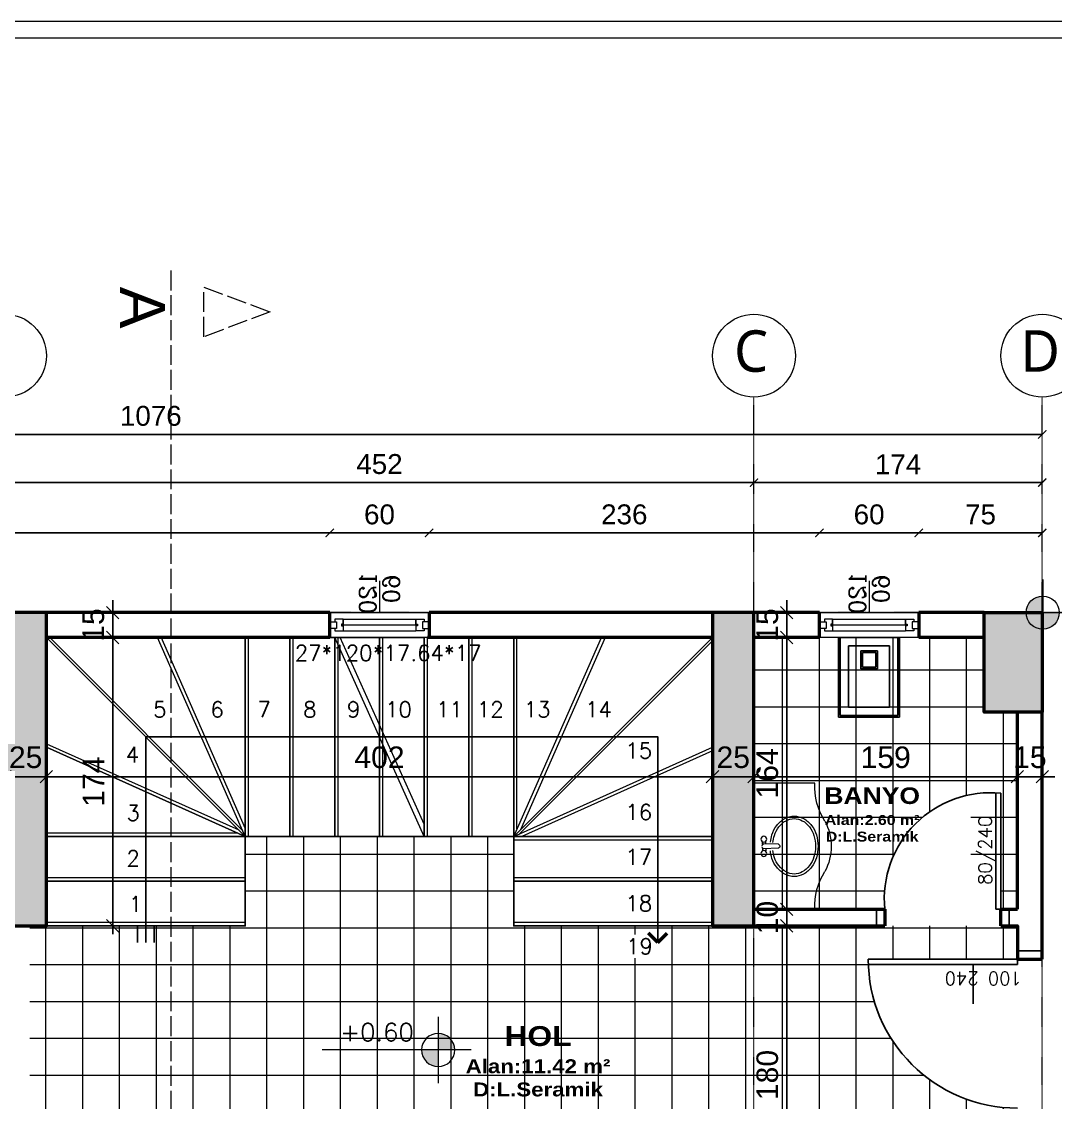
# Model space of a CAD drawing. Header units: millimetres. Extents: x 14753 to 45183, y 5640 to 19518.
# Drawn here: x 20511 to 21135, y 16905 to 17558 of the extents above; entities that cross this region are included whole.
import ezdxf

# ---------------------------------------------------------------- set-up
doc = ezdxf.new("R2010")
doc.units = ezdxf.units.MM
for name, pattern in [('ACAD_ISO02W100', [15, 12, -3]), ('DASHDOT', [25.4, 12.7, -6.35, 0, -6.35]), ('DASHDOT2', [0.5, 0.25, -0.125, 0, -0.125])]:
    doc.linetypes.add(name, pattern=pattern)
for name, color, linetype, lineweight in [('CERCEVE', 66, 'Continuous', 0), ('Duvar', 1, 'Continuous', 50), ('GORUNUS_6_TWA', 69, 'Continuous', 9), ('k aks', 44, 'DASHDOT', 18), ('k dis olcu', 43, 'Continuous', 18), ('k ic olcu', 254, 'Continuous', 18), ('k kolon', 1, 'Continuous', 53), ('k kot', 31, 'Continuous', 20), ('k tarama', 252, 'Continuous', 9), ('k ıslak mekan tarama', 252, 'Continuous', 9), ('kesiklii çizgi', 244, 'ACAD_ISO02W100', 5), ('Kolon', 30, 'Continuous', 50)]:
    doc.layers.add(name, color=color, linetype=linetype, lineweight=lineweight)
for name, color, linetype in [('kapı', 11, 'Continuous'), ('merdivenn', 20, 'Continuous'), ('pencere', 2, 'Continuous'), ('Standart', 7, 'Continuous'), ('tefriş', 140, 'Continuous'), ('YAzı', 7, 'Continuous')]:
    doc.layers.add(name, color=color, linetype=linetype)
doc.styles.add('MtXpl_Segoe_UI', font='segoeui.ttf')
doc.styles.add('OLCU', font='romans.shx')
doc.styles.get("Standard").update_dxf_attribs({"font": 'arial.ttf'})
doc.styles.add('TCOMPLEX', font='complex.shx')
doc.styles.add('Vaziyet Yazı', font='bgothm.ttf', dxfattribs={"height": 25})
doc.dimstyles.new('icolcu', dxfattribs={"dimtxt": 13, "dimasz": 7.5, "dimexe": 5, "dimexo": 5, "dimgap": 5, "dimtad": 1, "dimdec": 0, "dimtxsty": 'Standard', "dimblk": 'OBLIQUE', "dimcen": 2.5, "dimdle": 5, "dimclrd": 256, "dimclre": 256, "dimclrt": 256, "dimadec": 4, "dimazin": 0, "dimtfac": 1, "dimtdec": 0, "dimtix": 1, "dimtmove": 2, "dimatfit": 3, "dimldrblk": 'OBLIQUE', "dimfxl": 1, "dimarcsym": 0})
doc.dimstyles.new('icölcü', dxfattribs={"dimtxt": 12, "dimasz": 5, "dimexe": 1.25, "dimexo": 0.625, "dimgap": 5, "dimtad": 1, "dimdec": 0, "dimtxsty": 'Standard', "dimblk": 'ARCHTICK', "dimcen": -10, "dimse1": 1, "dimse2": 1, "dimadec": 0, "dimazin": 0, "dimtfac": 1, "dimtdec": 0, "dimtix": 1, "dimtmove": 0, "dimatfit": 3, "dimldrblk": 'ARCHTICK', "dimfxl": 1, "dimarcsym": 0})
pattern_1 = [(0, (-362343.95, -4535202.537), (0, 22.225), []), (90, (-362343.95, -4535202.537), (-22.225, 1e-15), [])]

# ---------------------------------------------------------------- blocks, each defined once
blk = doc.blocks.new('KASA-2')
for p, q in [((-0.5, -0.5), (-0.5, 0.5)), ((-0.5, 0.5), (0.5, 0.5)), ((0.5, 0.5), (0.5, -0.5)), ((0.5, -0.5), (-0.5, -0.5))]:
    blk.add_line(p, q)
blk = doc.blocks.new('80 lık kapı 2')
at = {"layer": 'kapı'}
for p, q in [((4385.24, 2276.43), (4393.19, 2276.43)), ((4390.24, 2276.43), (4393.19, 2276.43)), ((4390.24, 2276.43), (4390.24, 2206.43)), ((4393.19, 2276.43), (4393.19, 2206.48))]:
    blk.add_line(p, q, dxfattribs=at)
blk.add_arc((4396.56, 2270.11), 64, 264.33547, 5.66453, dxfattribs=at)
at = {"layer": 'kapı', "xscale": 5, "yscale": 10, "zscale": 5, "rotation": 180}
for p in [(4387.74, 2281.43), (4462.74, 2281.43)]:
    blk.add_blockref('KASA-2', p, dxfattribs=at)
at = {"layer": 'kapı', "style": 'OLCU'}
blk.add_text('80/240', height=8, rotation=270, dxfattribs=at).set_placement((4395.74, 2261.77))
blk = doc.blocks.new('60-120')
at = {"layer": 'GORUNUS_6_TWA', "color": 2, "linetype": 'Continuous', "ltscale": 0.02}
for p, q in [((374289.58, 4546016.34), (374289.58, 4545997.16)), ((374266.58, 4545989.66), (374312.58, 4545989.66)), ((374311.58, 4545993.16), (374267.58, 4545993.16)), ((374311.58, 4545986.16), (374267.58, 4545986.16))]:
    blk.add_line(p, q, dxfattribs=at)
blk.add_lwpolyline([(374319.58, 4545997.16), (374259.58, 4545997.16), (374259.58, 4545982.16), (374319.58, 4545982.16)], close=True, dxfattribs=at)
for points in [[(374259.58, 4545991.66), (374263.58, 4545991.66), (374263.58, 4545987.66), (374259.58, 4545987.66), (374259.58, 4545991.66)], [(374267.58, 4545993.16), (374262.58, 4545993.16), (374262.58, 4545991.66)], [(374267.58, 4545990.16), (374267.58, 4545993.16), (374267.58, 4545993.16), (374267.58, 4545990.16), (374266.58, 4545990.16), (374266.58, 4545989.16), (374267.58, 4545989.16), (374267.58, 4545986.16)], [(374311.58, 4545993.16), (374316.58, 4545993.16), (374316.58, 4545991.66)], [(374311.58, 4545990.16), (374311.58, 4545993.16), (374311.58, 4545993.16), (374311.58, 4545990.16), (374312.58, 4545990.16), (374312.58, 4545989.16), (374311.58, 4545989.16), (374311.58, 4545986.16)], [(374319.58, 4545991.66), (374315.58, 4545991.66), (374315.58, 4545987.66), (374319.58, 4545987.66), (374319.58, 4545991.66)], [(374262.58, 4545987.66), (374262.58, 4545986.16), (374267.58, 4545986.16), (374267.58, 4545986.16)], [(374316.58, 4545987.66), (374316.58, 4545986.16), (374311.58, 4545986.16), (374311.58, 4545986.16)]]:
    blk.add_lwpolyline(points, dxfattribs=at)
at = {"layer": 'GORUNUS_6_TWA', "color": 2, "linetype": 'Continuous', "ltscale": 0.02, "style": 'TCOMPLEX'}
for s, p in [('60', (374277.47, 4546019.94)), ('120', (374291.65, 4546022.08))]:
    blk.add_text(s, height=10, rotation=270, dxfattribs=at).set_placement(p)
blk = doc.blocks.new('lavabo 1')
at = {"layer": 'tefriş', "lineweight": 15}
for p, q in [((3885.96, 1990.85), (3885.96, 1993.43)), ((3885.96, 1956.65), (3885.96, 1990.85)), ((3961.96, 1993.43), (3961.96, 1990.85)), ((3961.96, 1990.85), (3961.96, 1956.65)), ((3922.74, 1971.47), (3922.43, 1962.44)), ((3925.18, 1971.47), (3925.49, 1962.44)), ((3922.28, 1963.77), (3921.22, 1963.77)), ((3925.64, 1963.77), (3926.7, 1963.77)), ((3961.96, 1956.65), (3885.96, 1956.65)), ((3922.51, 1961.89), (3921.37, 1961.89)), ((3925.41, 1961.89), (3926.55, 1961.89))]:
    blk.add_line(p, q, dxfattribs=at)
for centre in [(3919.62, 1962.62), (3928.29, 1962.62)]:
    blk.add_circle(centre, 1.75, dxfattribs=at)
for centre, radius, start, end in [((3924.06, 1970.57), 32.7, 90.17522, 117.89727), ((3923.86, 1970.57), 32.7, 62.10273, 89.82478), ((3888.12, 2031.38), 38.01, 266.74624, 302.89355), ((3959.8, 2031.38), 38.01, 237.10645, 273.25376), ((3920.56, 1979.18), 15.29, 126.8699, 151.0888), ((3920.56, 1979.18), 13.77, 126.8699, 151.0888), ((3922.62, 1976.44), 18.72, 107.25794, 126.8699), ((3922.62, 1976.44), 17.2, 107.25794, 126.8699), ((3923.96, 1972.12), 23.24, 90, 107.25794), ((3923.96, 1972.12), 21.72, 90, 107.25794), ((3923.96, 1972.12), 23.24, 72.74206, 90), ((3923.96, 1972.12), 21.72, 72.74206, 90), ((3925.3, 1976.44), 17.2, 53.1301, 72.74206), ((3925.3, 1976.44), 18.72, 53.1301, 72.74206), ((3927.36, 1979.18), 13.77, 28.9112, 53.1301), ((3927.36, 1979.18), 15.29, 28.9112, 53.1301), ((3917.41, 1980.92), 11.69, 151.0888, 180), ((3917.41, 1980.92), 10.17, 151.0888, 180), ((3930.51, 1980.92), 10.17, 0, 28.9112), ((3930.51, 1980.92), 11.69, 0, 28.9112), ((3917.41, 1980.92), 11.69, 180, 208.9112), ((3917.41, 1980.92), 10.17, 180, 208.9112), ((3920.56, 1982.66), 13.77, 208.9112, 233.1301), ((3927.36, 1982.66), 13.77, 306.8699, 331.0888), ((3930.51, 1980.92), 10.17, 331.0888, 0), ((3930.51, 1980.92), 11.69, 331.0888, 0), ((3920.56, 1982.66), 15.29, 208.9112, 232.99615), ((3921.9, 1983.26), 16.6, 230.56402, 251.45021), ((3921.9, 1983.26), 15.08, 230.44116, 251.38777), ((3923.87, 1971.01), 1.22, 87.57558, 157.76927), ((3924.05, 1971.01), 1.22, 22.23073, 92.42442), ((3925.3, 1985.4), 17.2, 287.25794, 306.8699), ((3925.3, 1985.4), 18.72, 287.25794, 306.8699), ((3927.36, 1982.66), 15.29, 306.8699, 331.0888), ((3923.53, 1989.72), 23.24, 252.69809, 264.53853), ((3923.53, 1989.72), 21.72, 252.74206, 264.53853), ((3923.96, 1989.72), 21.72, 276.14442, 287.25794), ((3923.96, 1989.72), 23.24, 276.14442, 287.25794), ((3923.56, 1962.9), 1.22, 202.23073, 272.42442), ((3924.35, 1962.9), 1.22, 267.57558, 337.76927)]:
    blk.add_arc(centre, radius, start, end, dxfattribs=at)
blk = doc.blocks.new('klozet gömme')
at = {"layer": 'tefriş'}
for p, q in [((19944.26, 5886.89), (19992.26, 5886.89)), ((19992.26, 5886.89), (19944.26, 5886.89)), ((19944.26, 5886.89), (19944.26, 5850.13)), ((19944.26, 5885.89), (19991.26, 5885.89)), ((19991.26, 5885.89), (19991.26, 5851.13)), ((19992.26, 5886.89), (19992.26, 5850.13)), ((19992.26, 5850.13), (19992.26, 5886.89)), ((19949.26, 5856.13), (19949.26, 5880.89)), ((19949.26, 5880.89), (19986.26, 5880.89)), ((19986.26, 5880.89), (19986.26, 5856.13)), ((19963.26, 5873.51), (19952.26, 5873.51)), ((19952.26, 5873.51), (19952.26, 5863.51)), ((19962.26, 5872.51), (19953.26, 5872.51)), ((19953.26, 5872.51), (19953.26, 5864.51)), ((19962.26, 5864.51), (19962.26, 5872.51)), ((19963.26, 5863.51), (19963.26, 5873.51)), ((19952.26, 5863.51), (19963.26, 5863.51)), ((19953.26, 5864.51), (19962.26, 5864.51)), ((19986.26, 5856.13), (19949.26, 5856.13)), ((19991.26, 5851.13), (19944.26, 5851.13)), ((19992.26, 5850.13), (19944.26, 5850.13)), ((19944.26, 5850.13), (19992.26, 5850.13))]:
    blk.add_line(p, q, dxfattribs=at)
blk = doc.blocks.new('KESİT')
at = {"layer": 'kesiklii çizgi', "color": 3}
for p, q in [((381060, 4552610), (381060, 4551290)), ((381040, 4552600), (381000, 4552585)), ((381000, 4552585), (381040, 4552570))]:
    blk.add_line(p, q, dxfattribs=at)
blk.add_lwpolyline([(381040, 4552570), (381040, 4552600)], dxfattribs=at)
blk.add_text('A', height=27, rotation=90, dxfattribs=at).set_placement((381090.5, 4552575))
blk = doc.blocks.new('_ArchTick')
at = {"color": 0, "linetype": 'ByBlock', "const_width": 0.15}
blk.add_lwpolyline([(-0.5, -0.5), (0.5, 0.5)], dxfattribs=at)
blk = doc.blocks.new('*D72')
at = {"layer": 'Defpoints', "color": 0, "transparency": 16777216}
for p in [(20051.39, 17308.54), (20051.39, 17308.54), (21127.39, 17308.54)]:
    blk.add_point(p, dxfattribs=at)
at = {"layer": 'k dis olcu', "color": 0, "lineweight": -2, "transparency": 16777216}
blk.add_line((21127.39, 17308.54), (20051.39, 17308.54), dxfattribs=at)
at = {"layer": 'k dis olcu', "color": 0, "lineweight": -2, "transparency": 16777216, "xscale": 5, "yscale": 5, "zscale": 5, "rotation": 180}
blk.add_blockref('_ArchTick', (20051.39, 17308.54), dxfattribs=at)
at = {"layer": 'k dis olcu', "color": 0, "lineweight": -2, "transparency": 16777216, "xscale": 5, "yscale": 5, "zscale": 5}
blk.add_blockref('_ArchTick', (21127.39, 17308.54), dxfattribs=at)
at = {"layer": 'k dis olcu', "color": 0, "transparency": 16777216, "insert": (20589.39, 17319.67), "char_height": 12, "attachment_point": 5}
blk.add_mtext('1076', dxfattribs=at)
blk = doc.blocks.new('*D73')
at = {"layer": 'Defpoints', "color": 0, "transparency": 16777216}
for p in [(20953.39, 17279.46), (20953.39, 17279.46), (21127.39, 17279.46)]:
    blk.add_point(p, dxfattribs=at)
at = {"layer": 'k dis olcu', "color": 0, "lineweight": -2, "transparency": 16777216}
blk.add_line((21127.39, 17279.46), (20953.39, 17279.46), dxfattribs=at)
at = {"layer": 'k dis olcu', "color": 0, "lineweight": -2, "transparency": 16777216, "xscale": 5, "yscale": 5, "zscale": 5, "rotation": 180}
blk.add_blockref('_ArchTick', (20953.39, 17279.46), dxfattribs=at)
at = {"layer": 'k dis olcu', "color": 0, "lineweight": -2, "transparency": 16777216, "xscale": 5, "yscale": 5, "zscale": 5}
blk.add_blockref('_ArchTick', (21127.39, 17279.46), dxfattribs=at)
at = {"layer": 'k dis olcu', "color": 0, "transparency": 16777216, "insert": (21040.39, 17290.48), "char_height": 12, "attachment_point": 5}
blk.add_mtext('174', dxfattribs=at)
blk = doc.blocks.new('*D74')
at = {"layer": 'Defpoints', "color": 0, "transparency": 16777216}
for p in [(20501.39, 17279.46), (20501.39, 17279.46), (20953.39, 17279.46)]:
    blk.add_point(p, dxfattribs=at)
at = {"layer": 'k dis olcu', "color": 0, "lineweight": -2, "transparency": 16777216}
blk.add_line((20953.39, 17279.46), (20501.39, 17279.46), dxfattribs=at)
at = {"layer": 'k dis olcu', "color": 0, "lineweight": -2, "transparency": 16777216, "xscale": 5, "yscale": 5, "zscale": 5, "rotation": 180}
blk.add_blockref('_ArchTick', (20501.39, 17279.46), dxfattribs=at)
at = {"layer": 'k dis olcu', "color": 0, "lineweight": -2, "transparency": 16777216, "xscale": 5, "yscale": 5, "zscale": 5}
blk.add_blockref('_ArchTick', (20953.39, 17279.46), dxfattribs=at)
at = {"layer": 'k dis olcu', "color": 0, "transparency": 16777216, "insert": (20727.39, 17290.59), "char_height": 12, "attachment_point": 5}
blk.add_mtext('452', dxfattribs=at)
blk = doc.blocks.new('*D76')
at = {"layer": 'Defpoints', "color": 0, "transparency": 16777216}
for p in [(21052.89, 17249.09), (21052.89, 17201.01), (21127.39, 17201.01)]:
    blk.add_point(p, dxfattribs=at)
at = {"layer": 'k dis olcu', "color": 0, "lineweight": -2, "transparency": 16777216}
blk.add_line((21127.39, 17249.09), (21052.89, 17249.09), dxfattribs=at)
at = {"layer": 'k dis olcu', "color": 0, "lineweight": -2, "transparency": 16777216, "xscale": 5, "yscale": 5, "zscale": 5, "rotation": 180}
blk.add_blockref('_ArchTick', (21052.89, 17249.09), dxfattribs=at)
at = {"layer": 'k dis olcu', "color": 0, "lineweight": -2, "transparency": 16777216, "xscale": 5, "yscale": 5, "zscale": 5}
blk.add_blockref('_ArchTick', (21127.39, 17249.09), dxfattribs=at)
at = {"layer": 'k dis olcu', "color": 0, "transparency": 16777216, "insert": (21090.14, 17260.19), "char_height": 12, "attachment_point": 5}
blk.add_mtext('75', dxfattribs=at)
blk = doc.blocks.new('*D202')
at = {"layer": 'Defpoints', "color": 0, "transparency": 16777216}
for p in [(20992.89, 17249.09), (20992.89, 17201.01), (21052.89, 17201.01)]:
    blk.add_point(p, dxfattribs=at)
at = {"layer": 'k dis olcu', "color": 0, "lineweight": -2, "transparency": 16777216}
blk.add_line((21052.89, 17249.09), (20992.89, 17249.09), dxfattribs=at)
at = {"layer": 'k dis olcu', "color": 0, "lineweight": -2, "transparency": 16777216, "xscale": 5, "yscale": 5, "zscale": 5, "rotation": 180}
blk.add_blockref('_ArchTick', (20992.89, 17249.09), dxfattribs=at)
at = {"layer": 'k dis olcu', "color": 0, "lineweight": -2, "transparency": 16777216, "xscale": 5, "yscale": 5, "zscale": 5}
blk.add_blockref('_ArchTick', (21052.89, 17249.09), dxfattribs=at)
at = {"layer": 'k dis olcu', "color": 0, "transparency": 16777216, "insert": (21022.89, 17260.21), "char_height": 12, "attachment_point": 5}
blk.add_mtext('60', dxfattribs=at)
blk = doc.blocks.new('*D203')
at = {"layer": 'Defpoints', "color": 0, "transparency": 16777216}
for p in [(20757.39, 17249.09), (20757.39, 17201.01), (20992.89, 17201.01)]:
    blk.add_point(p, dxfattribs=at)
at = {"layer": 'k dis olcu', "color": 0, "lineweight": -2, "transparency": 16777216}
blk.add_line((20992.89, 17249.09), (20757.39, 17249.09), dxfattribs=at)
at = {"layer": 'k dis olcu', "color": 0, "lineweight": -2, "transparency": 16777216, "xscale": 5, "yscale": 5, "zscale": 5, "rotation": 180}
blk.add_blockref('_ArchTick', (20757.39, 17249.09), dxfattribs=at)
at = {"layer": 'k dis olcu', "color": 0, "lineweight": -2, "transparency": 16777216, "xscale": 5, "yscale": 5, "zscale": 5}
blk.add_blockref('_ArchTick', (20992.89, 17249.09), dxfattribs=at)
at = {"layer": 'k dis olcu', "color": 0, "transparency": 16777216, "insert": (20875.14, 17260.22), "char_height": 12, "attachment_point": 5}
blk.add_mtext('236', dxfattribs=at)
blk = doc.blocks.new('*D204')
at = {"layer": 'Defpoints', "color": 0, "transparency": 16777216}
for p in [(20697.39, 17249.09), (20697.39, 17201.01), (20757.39, 17201.01)]:
    blk.add_point(p, dxfattribs=at)
at = {"layer": 'k dis olcu', "color": 0, "lineweight": -2, "transparency": 16777216}
blk.add_line((20757.39, 17249.09), (20697.39, 17249.09), dxfattribs=at)
at = {"layer": 'k dis olcu', "color": 0, "lineweight": -2, "transparency": 16777216, "xscale": 5, "yscale": 5, "zscale": 5, "rotation": 180}
blk.add_blockref('_ArchTick', (20697.39, 17249.09), dxfattribs=at)
at = {"layer": 'k dis olcu', "color": 0, "lineweight": -2, "transparency": 16777216, "xscale": 5, "yscale": 5, "zscale": 5}
blk.add_blockref('_ArchTick', (20757.39, 17249.09), dxfattribs=at)
at = {"layer": 'k dis olcu', "color": 0, "transparency": 16777216, "insert": (20727.39, 17260.21), "char_height": 12, "attachment_point": 5}
blk.add_mtext('60', dxfattribs=at)
blk = doc.blocks.new('*D205')
at = {"layer": 'Defpoints', "color": 0, "transparency": 16777216}
for p in [(20051.39, 17249.09), (20051.39, 17201.01), (20697.39, 17201.01)]:
    blk.add_point(p, dxfattribs=at)
at = {"layer": 'k dis olcu', "color": 0, "lineweight": -2, "transparency": 16777216}
blk.add_line((20697.39, 17249.09), (20051.39, 17249.09), dxfattribs=at)
at = {"layer": 'k dis olcu', "color": 0, "lineweight": -2, "transparency": 16777216, "xscale": 5, "yscale": 5, "zscale": 5, "rotation": 180}
blk.add_blockref('_ArchTick', (20051.39, 17249.09), dxfattribs=at)
at = {"layer": 'k dis olcu', "color": 0, "lineweight": -2, "transparency": 16777216, "xscale": 5, "yscale": 5, "zscale": 5}
blk.add_blockref('_ArchTick', (20697.39, 17249.09), dxfattribs=at)
at = {"layer": 'k dis olcu', "color": 0, "transparency": 16777216, "insert": (20374.39, 17260.21), "char_height": 12, "attachment_point": 5}
blk.add_mtext('646', dxfattribs=at)
blk = doc.blocks.new('*D206')
at = {"layer": 'Defpoints', "color": 0, "transparency": 16777216}
for p in [(21127.39, 17201.01), (21127.39, 16997.01), (21197.39, 16997.01)]:
    blk.add_point(p, dxfattribs=at)
at = {"layer": 'k dis olcu', "color": 0, "lineweight": -2, "transparency": 16777216}
blk.add_line((21197.39, 17201.01), (21197.39, 16997.01), dxfattribs=at)
at = {"layer": 'k dis olcu', "color": 0, "lineweight": -2, "transparency": 16777216, "xscale": 5, "yscale": 5, "zscale": 5}
for p, rotation in [((21197.39, 17201.01), 90), ((21197.39, 16997.01), 270)]:
    blk.add_blockref('_ArchTick', p, dxfattribs=dict(at, rotation=rotation))
at = {"layer": 'k dis olcu', "color": 0, "transparency": 16777216, "insert": (21186.26, 17099.01), "char_height": 12, "attachment_point": 5, "rotation": 90}
blk.add_mtext('204', dxfattribs=at)
blk = doc.blocks.new('*D207')
at = {"layer": 'Defpoints', "color": 0, "transparency": 16777216}
for p in [(21127.39, 16997.01), (21127.39, 16847.01), (21197.39, 16847.01)]:
    blk.add_point(p, dxfattribs=at)
at = {"layer": 'k dis olcu', "color": 0, "lineweight": -2, "transparency": 16777216}
blk.add_line((21197.39, 16997.01), (21197.39, 16847.01), dxfattribs=at)
at = {"layer": 'k dis olcu', "color": 0, "lineweight": -2, "transparency": 16777216, "xscale": 5, "yscale": 5, "zscale": 5}
for p, rotation in [((21197.39, 16997.01), 90), ((21197.39, 16847.01), 270)]:
    blk.add_blockref('_ArchTick', p, dxfattribs=dict(at, rotation=rotation))
at = {"layer": 'k dis olcu', "color": 0, "transparency": 16777216, "insert": (21186.26, 16922.01), "char_height": 12, "attachment_point": 5, "rotation": 90}
blk.add_mtext('150', dxfattribs=at)
blk = doc.blocks.new('_Oblique')
at = {"color": 0, "linetype": 'ByBlock', "lineweight": -2}
blk.add_line((-0.5, -0.5), (0.5, 0.5), dxfattribs=at)
blk = doc.blocks.new('*D125')
at = {"layer": 'Defpoints', "color": 0, "transparency": 16777216}
for p in [(21112.39, 17110.05), (21127.39, 17110.05), (21112.39, 17102.01)]:
    blk.add_point(p, dxfattribs=at)
at = {"layer": 'k ic olcu', "lineweight": -2, "transparency": 16777216}
for p, q in [((21112.39, 17105.05), (21112.39, 17097.01)), ((21127.39, 17105.05), (21127.39, 17097.01)), ((21112.39, 17102.01), (21104.89, 17102.01)), ((21127.39, 17102.01), (21112.39, 17102.01)), ((21127.39, 17102.01), (21134.89, 17102.01))]:
    blk.add_line(p, q, dxfattribs=at)
at = {"layer": 'k ic olcu', "lineweight": -2, "transparency": 16777216, "xscale": 7.5, "yscale": 7.5, "zscale": 7.5}
blk.add_blockref('_Oblique', (21112.39, 17102.01), dxfattribs=at)
at = {"layer": 'k ic olcu', "lineweight": -2, "transparency": 16777216, "xscale": 7.5, "yscale": 7.5, "zscale": 7.5, "rotation": 180}
blk.add_blockref('_Oblique', (21127.39, 17102.01), dxfattribs=at)
at = {"layer": 'k ic olcu', "transparency": 16777216, "insert": (21119.89, 17113.65), "char_height": 13, "attachment_point": 5}
blk.add_mtext('15', dxfattribs=at)
blk = doc.blocks.new('*D263')
at = {"layer": 'Defpoints', "color": 0, "transparency": 16777216}
for p in [(21112.39, 17110.05), (20953.39, 17102.01), (20953.39, 17102.01)]:
    blk.add_point(p, dxfattribs=at)
at = {"layer": 'k ic olcu', "lineweight": -2, "transparency": 16777216}
for p, q in [((21112.39, 17105.05), (21112.39, 17097.01)), ((21117.39, 17102.01), (20948.39, 17102.01))]:
    blk.add_line(p, q, dxfattribs=at)
at = {"layer": 'k ic olcu', "lineweight": -2, "transparency": 16777216, "xscale": 7.5, "yscale": 7.5, "zscale": 7.5, "rotation": 180}
blk.add_blockref('_Oblique', (20953.39, 17102.01), dxfattribs=at)
at = {"layer": 'k ic olcu', "lineweight": -2, "transparency": 16777216, "xscale": 7.5, "yscale": 7.5, "zscale": 7.5}
blk.add_blockref('_Oblique', (21112.39, 17102.01), dxfattribs=at)
at = {"layer": 'k ic olcu', "transparency": 16777216, "insert": (21032.89, 17113.65), "char_height": 13, "attachment_point": 5}
blk.add_mtext('159', dxfattribs=at)
blk = doc.blocks.new('*D126')
at = {"layer": 'Defpoints', "color": 0, "transparency": 16777216}
for p in [(20928.39, 17102.01), (20928.39, 17102.01), (20953.39, 17102.01)]:
    blk.add_point(p, dxfattribs=at)
at = {"layer": 'k ic olcu', "lineweight": -2, "transparency": 16777216}
for p, q in [((20928.39, 17102.01), (20920.89, 17102.01)), ((20953.39, 17102.01), (20928.39, 17102.01)), ((20953.39, 17102.01), (20960.89, 17102.01))]:
    blk.add_line(p, q, dxfattribs=at)
at = {"layer": 'k ic olcu', "lineweight": -2, "transparency": 16777216, "xscale": 7.5, "yscale": 7.5, "zscale": 7.5}
blk.add_blockref('_Oblique', (20928.39, 17102.01), dxfattribs=at)
at = {"layer": 'k ic olcu', "lineweight": -2, "transparency": 16777216, "xscale": 7.5, "yscale": 7.5, "zscale": 7.5, "rotation": 180}
blk.add_blockref('_Oblique', (20953.39, 17102.01), dxfattribs=at)
at = {"layer": 'k ic olcu', "transparency": 16777216, "insert": (20940.89, 17113.65), "char_height": 13, "attachment_point": 5}
blk.add_mtext('25', dxfattribs=at)
blk = doc.blocks.new('*D127')
at = {"layer": 'Defpoints', "color": 0, "transparency": 16777216}
for p in [(20526.39, 17102.01), (20526.39, 17102.01), (20928.39, 17102.01)]:
    blk.add_point(p, dxfattribs=at)
at = {"layer": 'k ic olcu', "lineweight": -2, "transparency": 16777216}
blk.add_line((20933.39, 17102.01), (20521.39, 17102.01), dxfattribs=at)
at = {"layer": 'k ic olcu', "lineweight": -2, "transparency": 16777216, "xscale": 7.5, "yscale": 7.5, "zscale": 7.5, "rotation": 180}
blk.add_blockref('_Oblique', (20526.39, 17102.01), dxfattribs=at)
at = {"layer": 'k ic olcu', "lineweight": -2, "transparency": 16777216, "xscale": 7.5, "yscale": 7.5, "zscale": 7.5}
blk.add_blockref('_Oblique', (20928.39, 17102.01), dxfattribs=at)
at = {"layer": 'k ic olcu', "transparency": 16777216, "insert": (20727.39, 17113.65), "char_height": 13, "attachment_point": 5}
blk.add_mtext('402', dxfattribs=at)
blk = doc.blocks.new('*D128')
at = {"layer": 'Defpoints', "color": 0, "transparency": 16777216}
for p in [(20501.39, 17102.01), (20501.39, 17102.01), (20526.39, 17102.01)]:
    blk.add_point(p, dxfattribs=at)
at = {"layer": 'k ic olcu', "lineweight": -2, "transparency": 16777216}
for p, q in [((20501.39, 17102.01), (20493.89, 17102.01)), ((20526.39, 17102.01), (20501.39, 17102.01)), ((20526.39, 17102.01), (20533.89, 17102.01))]:
    blk.add_line(p, q, dxfattribs=at)
at = {"layer": 'k ic olcu', "lineweight": -2, "transparency": 16777216, "xscale": 7.5, "yscale": 7.5, "zscale": 7.5}
blk.add_blockref('_Oblique', (20501.39, 17102.01), dxfattribs=at)
at = {"layer": 'k ic olcu', "lineweight": -2, "transparency": 16777216, "xscale": 7.5, "yscale": 7.5, "zscale": 7.5, "rotation": 180}
blk.add_blockref('_Oblique', (20526.39, 17102.01), dxfattribs=at)
at = {"layer": 'k ic olcu', "transparency": 16777216, "insert": (20513.89, 17113.65), "char_height": 13, "attachment_point": 5}
blk.add_mtext('25', dxfattribs=at)
blk = doc.blocks.new('*D266')
at = {"layer": 'Defpoints', "color": 0, "transparency": 16777216}
for p in [(20973.14, 17201.01), (20973.14, 17186.01), (20973.14, 17186.01)]:
    blk.add_point(p, dxfattribs=at)
at = {"layer": 'k ic olcu', "lineweight": -2, "transparency": 16777216}
for p, q in [((20973.14, 17201.01), (20973.14, 17208.51)), ((20968.14, 17201.01), (20968.14, 17201.01)), ((20973.14, 17201.01), (20973.14, 17186.01)), ((20968.14, 17186.01), (20968.14, 17186.01)), ((20973.14, 17186.01), (20973.14, 17178.51))]:
    blk.add_line(p, q, dxfattribs=at)
at = {"layer": 'k ic olcu', "lineweight": -2, "transparency": 16777216, "xscale": 7.5, "yscale": 7.5, "zscale": 7.5}
for p, rotation in [((20973.14, 17201.01), 270), ((20973.14, 17186.01), 90)]:
    blk.add_blockref('_Oblique', p, dxfattribs=dict(at, rotation=rotation))
at = {"layer": 'k ic olcu', "transparency": 16777216, "insert": (20961.5, 17193.51), "char_height": 13, "attachment_point": 5, "rotation": 90}
blk.add_mtext('15', dxfattribs=at)
blk = doc.blocks.new('*D267')
at = {"layer": 'Defpoints', "color": 0, "transparency": 16777216}
for p in [(20973.14, 17186.01), (20973.14, 17022.01), (20973.14, 17022.01)]:
    blk.add_point(p, dxfattribs=at)
at = {"layer": 'k ic olcu', "lineweight": -2, "transparency": 16777216}
for p, q in [((20973.14, 17191.01), (20973.14, 17017.01)), ((20968.14, 17186.01), (20968.14, 17186.01)), ((20978.14, 17022.01), (20978.14, 17022.01))]:
    blk.add_line(p, q, dxfattribs=at)
at = {"layer": 'k ic olcu', "lineweight": -2, "transparency": 16777216, "xscale": 7.5, "yscale": 7.5, "zscale": 7.5}
for p, rotation in [((20973.14, 17186.01), 90), ((20973.14, 17022.01), 270)]:
    blk.add_blockref('_Oblique', p, dxfattribs=dict(at, rotation=rotation))
at = {"layer": 'k ic olcu', "transparency": 16777216, "insert": (20961.5, 17104.01), "char_height": 13, "attachment_point": 5, "rotation": 90}
blk.add_mtext('164', dxfattribs=at)
blk = doc.blocks.new('*D268')
at = {"layer": 'Defpoints', "color": 0, "transparency": 16777216}
for p in [(20973.14, 17022.01), (20973.14, 17012.01), (20973.14, 17012.01)]:
    blk.add_point(p, dxfattribs=at)
at = {"layer": 'k ic olcu', "lineweight": -2, "transparency": 16777216}
for p, q in [((20973.14, 17022.01), (20973.14, 17029.51)), ((20973.14, 17022.01), (20973.14, 17012.01)), ((20978.14, 17022.01), (20978.14, 17022.01)), ((20968.14, 17012.01), (20968.14, 17012.01)), ((20973.14, 17012.01), (20973.14, 17004.51))]:
    blk.add_line(p, q, dxfattribs=at)
at = {"layer": 'k ic olcu', "lineweight": -2, "transparency": 16777216, "xscale": 7.5, "yscale": 7.5, "zscale": 7.5}
for p, rotation in [((20973.14, 17022.01), 270), ((20973.14, 17012.01), 90)]:
    blk.add_blockref('_Oblique', p, dxfattribs=dict(at, rotation=rotation))
at = {"layer": 'k ic olcu', "transparency": 16777216, "insert": (20961.5, 17017.01), "char_height": 13, "attachment_point": 5, "rotation": 90}
blk.add_mtext('10', dxfattribs=at)
blk = doc.blocks.new('*D269')
at = {"layer": 'Defpoints', "color": 0, "transparency": 16777216}
for p in [(20973.14, 17012.01), (20973.14, 16832.01), (20973.14, 16832.01)]:
    blk.add_point(p, dxfattribs=at)
at = {"layer": 'k ic olcu', "lineweight": -2, "transparency": 16777216}
for p, q in [((20973.14, 17017.01), (20973.14, 16827.01)), ((20968.14, 17012.01), (20968.14, 17012.01)), ((20968.14, 16832.01), (20968.14, 16832.01))]:
    blk.add_line(p, q, dxfattribs=at)
at = {"layer": 'k ic olcu', "lineweight": -2, "transparency": 16777216, "xscale": 7.5, "yscale": 7.5, "zscale": 7.5}
for p, rotation in [((20973.14, 17012.01), 90), ((20973.14, 16832.01), 270)]:
    blk.add_blockref('_Oblique', p, dxfattribs=dict(at, rotation=rotation))
at = {"layer": 'k ic olcu', "transparency": 16777216, "insert": (20961.5, 16922.01), "char_height": 13, "attachment_point": 5, "rotation": 90}
blk.add_mtext('180', dxfattribs=at)
blk = doc.blocks.new('*D55')
at = {"layer": 'Defpoints', "color": 0, "transparency": 16777216}
for p in [(20566.39, 17201.01), (20566.39, 17186.01), (20566.39, 17186.01)]:
    blk.add_point(p, dxfattribs=at)
at = {"layer": 'k ic olcu', "lineweight": -2, "transparency": 16777216}
for p, q in [((20566.39, 17201.01), (20566.39, 17208.51)), ((20566.39, 17201.01), (20566.39, 17186.01)), ((20566.39, 17186.01), (20566.39, 17178.51))]:
    blk.add_line(p, q, dxfattribs=at)
at = {"layer": 'k ic olcu', "lineweight": -2, "transparency": 16777216, "xscale": 7.5, "yscale": 7.5, "zscale": 7.5}
for p, rotation in [((20566.39, 17201.01), 270), ((20566.39, 17186.01), 90)]:
    blk.add_blockref('_Oblique', p, dxfattribs=dict(at, rotation=rotation))
at = {"layer": 'k ic olcu', "transparency": 16777216, "insert": (20554.75, 17193.51), "char_height": 13, "attachment_point": 5, "rotation": 90}
blk.add_mtext('15', dxfattribs=at)
blk = doc.blocks.new('*D173')
at = {"layer": 'Defpoints', "color": 0, "transparency": 16777216}
for p in [(20566.39, 17186.01), (20566.39, 17012.01), (20566.39, 17012.01)]:
    blk.add_point(p, dxfattribs=at)
at = {"layer": 'k ic olcu', "lineweight": -2, "transparency": 16777216}
for p, q in [((20566.39, 17191.01), (20566.39, 17007.01)), ((20561.39, 17186.01), (20561.39, 17186.01)), ((20561.39, 17012.01), (20561.39, 17012.01))]:
    blk.add_line(p, q, dxfattribs=at)
at = {"layer": 'k ic olcu', "lineweight": -2, "transparency": 16777216, "xscale": 7.5, "yscale": 7.5, "zscale": 7.5}
for p, rotation in [((20566.39, 17186.01), 90), ((20566.39, 17012.01), 270)]:
    blk.add_blockref('_Oblique', p, dxfattribs=dict(at, rotation=rotation))
at = {"layer": 'k ic olcu', "transparency": 16777216, "insert": (20554.86, 17099.01), "char_height": 13, "attachment_point": 5, "rotation": 90}
blk.add_mtext('174', dxfattribs=at)
blk = doc.blocks.new('KT')
at = {"layer": 'k tarama'}
h = blk.add_hatch(dxfattribs=at)
h.set_pattern_fill('ANSI33', color=256, scale=1.5)
h.set_pattern_definition([(45, (-7754.55, -1210.899), (-6.73519209, 6.73519209), []), (45, (-7747.815, -1210.899), (-6.73519209, 6.73519209), [4.7625, -2.38125])])
h.paths.add_polyline_path([(381102.61, 4550660.52), (381127.61, 4550660.52), (381127.61, 4550471.52), (381102.61, 4550471.52)])
h.paths.add_polyline_path([(381529.61, 4550660.52), (381554.61, 4550660.52), (381554.61, 4550471.52), (381529.61, 4550471.52)])
h.paths.add_polyline_path([(381693.61, 4550660.52), (381728.61, 4550660.52), (381728.61, 4550600.52), (381693.61, 4550600.52)])
h.paths.add_polyline_path([(381668.61, 4550041.52), (381728.61, 4550041.52), (381728.61, 4550006.52), (381668.61, 4550006.52)])
h.paths.add_polyline_path([(381102.61, 4550066.52), (381137.61, 4550066.52), (381137.61, 4550006.52), (381102.61, 4550006.52)])
h.paths.add_polyline_path([(380652.61, 4550066.52), (380687.61, 4550066.52), (380687.61, 4550006.52), (380652.61, 4550006.52)])
at = {"layer": 'k aks', "linetype": 'DASHDOT2'}
for p, q in [((381554.61, 4549658.12), (381554.61, 4550790.52)), ((381728.61, 4549658.12), (381728.61, 4550790.52)), ((381898.61, 4550660.52), (380436.61, 4550660.52))]:
    blk.add_line(p, q, dxfattribs=at)
at = {"layer": 'k aks', "linetype": 'Continuous'}
for centre in [(381102.61, 4550815.52), (381554.61, 4550815.52), (381728.61, 4550815.52)]:
    blk.add_circle(centre, 25, dxfattribs=at)
at = {"layer": 'Kolon'}
for points in [[(381127.61, 4550660.52), (381102.61, 4550660.52), (381102.61, 4550471.52), (381127.61, 4550471.52)], [(381554.61, 4550660.52), (381529.61, 4550660.52), (381529.61, 4550471.52), (381554.61, 4550471.52)]]:
    blk.add_lwpolyline(points, close=True, dxfattribs=at)
blk.add_lwpolyline([(381728.61, 4550600.52), (381693.61, 4550600.52), (381693.61, 4550660.52), (381728.61, 4550660.52), (381728.61, 4550600.52)], dxfattribs=at)
at = {"layer": 'k aks', "style": 'MtXpl_Segoe_UI'}
for s, p in [('C', (381542.59, 4550805.86)), ('D', (381715.52, 4550805.86))]:
    blk.add_text(s, height=25, dxfattribs=at).set_placement(p)
blk = doc.blocks.new('dfssdfaswerfawef')
at = {"layer": 'k kot'}
h = blk.add_hatch(color=256, dxfattribs=at)
h.dxf.hatch_style = 1
h.paths.add_polyline_path([(9693.94, 3364.49, 0.414214), (9683.94, 3354.49), (9693.94, 3354.49)])
h.paths.add_polyline_path([(9693.94, 3354.49), (9693.94, 3344.49, 0.414214), (9703.94, 3354.49)])
for p, q in [((9693.94, 3374.49), (9693.94, 3334.49)), ((9673.94, 3354.49), (9763.94, 3354.49))]:
    blk.add_line(p, q, dxfattribs=at)
blk.add_circle((9693.94, 3354.49), 10, dxfattribs=at)

msp = doc.modelspace()

# ---------------------------------------------------------------- hatches: boundary and pattern name
at = {"layer": 'k ıslak mekan tarama'}
h = msp.add_hatch(dxfattribs=at)
h.set_pattern_fill('NET', color=256, scale=7)
h.set_pattern_definition(pattern_1)
edge = h.paths.add_edge_path()
edge.add_line((21102.39, 17022.01), (21102.39, 17092.01))
edge.add_arc((21096.07, 17028.33), 64, 444.33547, 545.66453)
edge.add_line((21032.39, 17022.01), (20953.39, 17022.01))
edge.add_line((20953.39, 17022.01), (20953.39, 17186.01))
edge.add_line((20953.39, 17186.01), (21092.89, 17186.01))
edge.add_line((21092.89, 17186.01), (21092.89, 17141.01))
edge.add_line((21092.89, 17141.01), (21112.39, 17141.01))
edge.add_line((21112.39, 17141.01), (21112.39, 17022.01))
edge.add_line((21112.39, 17022.01), (21102.39, 17022.01))
h = msp.add_hatch(dxfattribs=at)
h.set_pattern_fill('NET', color=256, scale=7)
h.set_pattern_definition(pattern_1)
h.paths.add_polyline_path([(21102.61, 17040.85), (21102.61, 17078.95), (21084.32, 17078.95), (21084.32, 17040.85)])
h.paths.add_polyline_path([(20545.55, 16800.34), (20545.55, 16762.24), (20563.84, 16762.24), (20563.84, 16800.34)], flags=17)
h.paths.add_polyline_path([(20894.79, 16992.54), (20876.54, 16992.54), (20876.54, 17006.74), (20894.79, 17006.74)], flags=16)
edge = h.paths.add_edge_path()
edge.add_arc((21112.39, 16992.01), 90, 180, 270)
edge.add_line((21112.39, 16902.01), (21112.39, 16897.01))
edge.add_line((21112.39, 16897.01), (21112.39, 16892.01))
edge.add_arc((21107.49, 16857.2), 35.15, 81.98893, 183.05404)
edge.add_line((21072.39, 16855.33), (21072.39, 16852.01))
edge.add_line((21072.39, 16852.01), (21112.39, 16852.01))
edge.add_line((21112.39, 16852.01), (21112.39, 16847.01))
edge.add_line((21112.39, 16847.01), (21112.39, 16832.01))
edge.add_line((21112.39, 16832.01), (20516.39, 16832.01))
edge.add_line((20516.39, 16832.01), (20516.39, 17012.01))
edge.add_line((20516.39, 17012.01), (20526.39, 17012.01))
edge.add_line((20526.39, 17012.01), (20646.39, 17012.01))
edge.add_line((20646.39, 17012.01), (20646.39, 17039.01))
edge.add_line((20646.39, 17039.01), (20646.39, 17066.01))
edge.add_line((20646.39, 17066.01), (20673.39, 17066.01))
edge.add_line((20673.39, 17066.01), (20700.39, 17066.01))
edge.add_line((20700.39, 17066.01), (20727.39, 17066.01))
edge.add_line((20727.39, 17066.01), (20754.39, 17066.01))
edge.add_line((20754.39, 17066.01), (20781.39, 17066.01))
edge.add_line((20781.39, 17066.01), (20808.39, 17066.01))
edge.add_line((20808.39, 17066.01), (20808.39, 17039.01))
edge.add_line((20808.39, 17039.01), (20808.39, 17012.01))
edge.add_line((20808.39, 17012.01), (20928.39, 17012.01))
edge.add_line((20928.39, 17012.01), (21112.39, 17012.01))
edge.add_line((21112.39, 17012.01), (21112.39, 16992.01))
edge.add_line((21112.39, 16992.01), (21022.39, 16992.01))
edge = h.paths.add_edge_path()
edge.add_line((20526.39, 16607.01), (20536.39, 16607.01))
edge.add_line((20536.39, 16607.01), (20536.39, 16562.01))
edge.add_line((20536.39, 16562.01), (20807.89, 16562.01))
edge.add_line((20807.89, 16562.01), (20807.89, 16555.51))
edge.add_line((20807.89, 16555.51), (20809.89, 16556.51))
edge.add_line((20809.89, 16556.51), (20812.89, 16556.51))
edge.add_line((20812.89, 16556.51), (20812.89, 16555.51))
edge.add_line((20812.89, 16555.51), (20887.89, 16555.51))
edge.add_line((20887.89, 16555.51), (20887.89, 16562.01))
edge.add_line((20887.89, 16562.01), (20982.39, 16562.01))
edge.add_line((20982.39, 16562.01), (20982.39, 16622.01))
edge.add_line((20982.39, 16622.01), (20986.67, 16622.01))
edge.add_line((20986.67, 16622.01), (20986.67, 16624.58))
edge.add_arc((20988.39, 16624.58), 1.71, 90, 180, ccw=False)
edge.add_line((20988.39, 16626.3), (21036.39, 16626.3))
edge.add_arc((21036.39, 16624.58), 1.71, 0, 90, ccw=False)
edge.add_line((21038.1, 16624.58), (21038.1, 16622.01))
edge.add_line((21038.1, 16622.01), (21042.39, 16622.01))
edge.add_line((21042.39, 16622.01), (21042.39, 16622.01))
edge.add_line((21042.39, 16622.01), (21052.39, 16622.01))
edge.add_line((21052.39, 16622.01), (21052.39, 16762.01))
edge.add_line((21052.39, 16762.01), (20766.39, 16762.01))
edge.add_line((20766.39, 16762.01), (20712.89, 16762.01))
edge.add_line((20712.89, 16762.01), (20712.89, 16760.01))
edge.add_line((20712.89, 16760.01), (20706.39, 16760.01))
edge.add_arc((20706.39, 16761.01), 1, 179.99998, 269.99998, ccw=False)
edge.add_line((20705.39, 16761.01), (20705.39, 16762.01))
edge.add_line((20705.39, 16762.01), (20701.39, 16762.01))
edge.add_line((20701.39, 16762.01), (20701.39, 16762.01))
edge.add_line((20701.39, 16762.01), (20641.39, 16762.01))
edge.add_line((20641.39, 16762.01), (20641.39, 16822.01))
edge.add_line((20641.39, 16822.01), (20621.39, 16822.01))
edge.add_arc((20541.39, 16822.01), 80, 270, 360, ccw=False)
edge.add_line((20541.39, 16742.01), (20541.39, 16822.01))
edge.add_line((20541.39, 16822.01), (20526.39, 16822.01))
edge.add_line((20526.39, 16822.01), (20526.39, 16607.01))

# ---------------------------------------------------------------- linework, layer by layer
at = {"layer": 'CERCEVE'}
for points in [[(19727.42, 15632.61), (21447.89, 15632.61), (21447.89, 17557.61), (19727.42, 17557.61)], [(19737.42, 15642.61), (21437.89, 15642.61), (21437.89, 17547.61), (19737.42, 17547.61)]]:
    msp.add_lwpolyline(points, close=True, dxfattribs=at)
at = {"layer": 'Duvar'}
for p, q in [((20697.39, 17186.01), (20697.39, 17201.01)), ((20757.39, 17201.01), (20757.39, 17186.01)), ((20992.89, 17186.01), (20992.89, 17201.01)), ((21052.89, 17201.01), (21052.89, 17186.01)), ((20953.39, 17022.01), (21032.39, 17022.01)), ((21032.39, 17022.01), (21032.39, 17012.01)), ((21102.39, 17022.01), (21112.39, 17022.01)), ((21102.39, 17012.01), (21102.39, 17022.01)), ((20953.39, 17012.01), (21032.39, 17012.01))]:
    msp.add_line(p, q, dxfattribs=at)
for points in [[(20697.39, 17201.01), (20526.39, 17201.01)], [(20928.39, 17201.01), (20757.39, 17201.01)], [(20992.89, 17201.01), (20953.39, 17201.01)], [(21092.39, 17201.01), (21052.89, 17201.01)], [(20697.39, 17186.01), (20526.39, 17186.01)], [(20928.39, 17186.01), (20756.39, 17186.01)], [(20992.89, 17186.01), (20953.39, 17186.01)], [(21092.39, 17186.01), (21052.89, 17186.01)], [(21112.39, 17022.01), (21112.39, 17141.01)], [(21127.39, 16992.01), (21127.39, 17141.01)], [(21102.39, 17012.01), (21112.39, 17012.01), (21112.39, 16992.01), (21127.39, 16992.01)]]:
    msp.add_lwpolyline(points, dxfattribs=at)
at = {"layer": 'kapı'}
for p, q in [((21112.39, 16992.01), (21112.39, 16997.01)), ((21112.39, 16997.01), (21127.39, 16997.01)), ((21127.39, 16997.01), (21127.39, 16992.01)), ((21112.39, 16992.01), (21022.39, 16992.01)), ((21112.39, 16988.69), (21022.45, 16988.69)), ((21085.72, 16988.69), (21085.72, 16964.91)), ((21112.39, 16992.01), (21112.39, 16988.69)), ((21127.39, 16992.01), (21112.39, 16992.01))]:
    msp.add_line(p, q, dxfattribs=at)
msp.add_arc((21112.39, 16992.01), 90, 180, 270, dxfattribs=at)
at = {"layer": 'Kolon'}
for q in [(20889.73, 17007.67), (20901.04, 17007.67)]:
    msp.add_line((20895.39, 17002.01), q, dxfattribs=at)
at = {"layer": 'merdivenn', "lineweight": 20}
for p, q in [((20646.39, 17066.01), (20526.39, 17186.01)), ((20646.39, 17066.01), (20593.39, 17186.01)), ((20646.39, 17066.01), (20526.39, 17119.73)), ((20526.39, 17119.73), (20646.39, 17066.01))]:
    msp.add_line(p, q, dxfattribs=at)
at = {"layer": 'merdivenn', "lineweight": 20, "ltscale": 0.3}
for p, q in [((20644.81, 17069.59), (20528.39, 17186.01)), ((20595.36, 17186.37), (20646.39, 17070.83)), ((20648.39, 17066.01), (20648.39, 17186.01)), ((20675.39, 17066.01), (20675.39, 17186.01)), ((20702.39, 17066.01), (20702.39, 17186.01)), ((20729.39, 17066.01), (20729.39, 17186.01)), ((20526.39, 17121.93), (20642.42, 17069.98)), ((20641.92, 17068.01), (20526.39, 17068.01)), ((20808.39, 17064.01), (20928.39, 17064.01)), ((20646.39, 17041.01), (20526.39, 17041.01)), ((20928.39, 17041.01), (20808.39, 17041.01)), ((20646.39, 17014.01), (20526.39, 17014.01)), ((20928.39, 17014.01), (20808.39, 17014.01))]:
    msp.add_line(p, q, dxfattribs=at)
at = {"layer": 'merdivenn', "lineweight": 20, "ltscale": 0.3, "transparency": 33554595}
for p, q in [((20754.39, 17066.01), (20700.39, 17186.01)), ((20754.39, 17073.32), (20703.68, 17186.01)), ((20756.39, 17066.01), (20756.39, 17186.01)), ((20783.39, 17066.01), (20783.39, 17186.01)), ((20808.39, 17066.01), (20928.39, 17186.01)), ((20808.39, 17066.01), (20861.38, 17186.01)), ((20810.39, 17070.54), (20810.39, 17186.01)), ((20811.81, 17067.54), (20928.39, 17184.01)), ((20863.63, 17186.01), (20812.41, 17070.03)), ((20808.39, 17066.01), (20928.39, 17119.73)), ((20928.39, 17117.54), (20813.28, 17066.01))]:
    msp.add_line(p, q, dxfattribs=at)
at = {"layer": 'merdivenn'}
for points in [[(20526.39, 17186.01), (20646.39, 17186.01), (20646.39, 17066.01), (20526.39, 17066.01)], [(20673.39, 17186.01), (20673.39, 17066.01), (20646.39, 17066.01), (20646.39, 17186.01)], [(20727.39, 17186.01), (20727.39, 17066.01), (20700.39, 17066.01), (20700.39, 17186.01)], [(20526.39, 17066.01), (20646.39, 17066.01), (20646.39, 17039.01), (20526.39, 17039.01)], [(20808.39, 17066.01), (20928.39, 17066.01), (20928.39, 17039.01), (20808.39, 17039.01)], [(20526.39, 17039.01), (20646.39, 17039.01), (20646.39, 17012.01), (20526.39, 17012.01)], [(20808.39, 17039.01), (20928.39, 17039.01), (20928.39, 17012.01), (20808.39, 17012.01)]]:
    msp.add_lwpolyline(points, close=True, dxfattribs=at)
for points in [[(20700.39, 17186.01), (20700.39, 17066.01), (20673.39, 17066.01), (20673.39, 17186.01), (20700.39, 17186.01)], [(20586.39, 17002.01), (20586.39, 17126.01), (20895.39, 17126.01), (20895.39, 17002.01)], [(20581.39, 17002.01), (20581.39, 17012.01)], [(20591.39, 17002.01), (20591.39, 17012.01)]]:
    msp.add_lwpolyline(points, dxfattribs=at)
at = {"layer": 'merdivenn', "ltscale": 0.3, "transparency": 33554595}
for points in [[(20754.39, 17186.01), (20754.39, 17066.01), (20727.39, 17066.01), (20727.39, 17186.01)], [(20808.39, 17186.01), (20808.39, 17066.01), (20781.39, 17066.01), (20781.39, 17186.01)]]:
    msp.add_lwpolyline(points, close=True, dxfattribs=at)
for points in [[(20756.39, 17186.01), (20781.39, 17186.01), (20781.39, 17066.01), (20754.39, 17066.01), (20754.39, 17186.01)], [(20928.39, 17186.01), (20808.39, 17186.01), (20808.39, 17066.01), (20928.39, 17066.01), (20928.39, 17186.01)]]:
    msp.add_lwpolyline(points, dxfattribs=at)

# ---------------------------------------------------------------- block references
at = {"layer": 'Duvar', "rotation": 270}
msp.add_blockref('klozet gömme', (15154.38, 37130.27), dxfattribs=at)
at = {"layer": 'k aks'}
msp.add_blockref('KT', (-360601.22, -4533459.51), dxfattribs=at)
at = {"layer": 'k kolon', "rotation": 0.001073597219038781}
msp.add_blockref('dfssdfaswerfawef', (11433.78, 13846.34), dxfattribs=at)
at = {"layer": 'k kolon', "xscale": -1, "rotation": 359.9996421312763}
msp.add_blockref('dfssdfaswerfawef', (30456.74, 13582.57), dxfattribs=at)
at = {"layer": 'Kolon', "xscale": -1}
for p in [(395016.97, -4528796.15), (395312.47, -4528796.15)]:
    msp.add_blockref('60-120', p, dxfattribs=at)
at = {"layer": 'pencere', "rotation": 180}
msp.add_blockref('80 lık kapı 2', (25492.63, 19298.44), dxfattribs=at)
at = {"layer": 'Standart', "xscale": -1}
msp.add_blockref('KESİT', (401661.39, -4535202.54), dxfattribs=at)
at = {"layer": 'tefriş', "xscale": -1, "rotation": 270.0000000000001}
msp.add_blockref('lavabo 1', (18996.74, 13136.05), dxfattribs=at)

# ---------------------------------------------------------------- texts
at = {"layer": 'k kot', "insert": (20748.13, 16953.27), "char_height": 10.8, "width": 55.5198, "attachment_point": 3, "rotation": 359.99964, "style": 'OLCU'}
msp.add_mtext('+0.60', dxfattribs=at)
at = {"layer": 'kapı', "style": 'OLCU'}
msp.add_text('100 240', height=8, rotation=180, dxfattribs=at).set_placement((21115.11, 16984.24))
at = {"layer": 'merdivenn', "style": 'OLCU'}
for s, height, p in [('27*120*17.64*17', 9.4663, (20676.23, 17171.92)), ('5', 9.47, (20590.83, 17137.83)), ('6', 9.47, (20625.41, 17137.83)), ('7', 9.47, (20653.8, 17137.83)), ('8', 9.47, (20681.26, 17137.83)), ('9', 9.47, (20707.75, 17137.83)), ('10', 9.466, (20730.73, 17137.83)), ('11', 9.466, (20761.54, 17137.83)), ('12', 9.466, (20786.14, 17137.83)), ('13', 9.466, (20814.48, 17137.83)), ('14', 9.466, (20851.48, 17137.83)), ('4', 9.47, (20574.22, 17110.58)), ('15', 9.466, (20875.75, 17113.06)), ('16', 9.466, (20875.75, 17075.9)), ('3', 9.47, (20574.67, 17075.44)), ('2', 9.47, (20574.67, 17048)), ('17', 9.466, (20875.75, 17048.9)), ('1', 9.47, (20576.02, 17020.42)), ('18', 9.466, (20875.75, 17020.86)), ('19', 9.466, (20876.2, 16994.91))]:
    msp.add_text(s, height=height, dxfattribs=at).set_placement(p)
at = {"layer": 'YAzı', "color": 7, "lineweight": -2, "attachment_point": 5, "style": 'Vaziyet Yazı'}
for s, insert, char_height, width in [('{\\fArial Black|b0|i0|c162|p34;\\H1.04167x;BANYO\\P\\fArial Black|b0|i0|c0|p34;\\H0.6x;Alan:\\fArial Black|b0|i0|c162|p34;2.\\fArial Black|b0|i0|c0|p34;60\\fArial Black|b0|i0|c162|p34; \\fArial Black|b0|i0|c0|p34;m²\\fArial Black|b0|i0|c162|p34;\\PD:L.Seramik}', (21024.73, 17079.17), 9.6, 229.502), ('{\\fArial Black|b0|i0|c162|p34;\\H1.04167x;HOL \\P\\fArial Black|b0|i0|c0|p34;\\H0.7x;Alan:\\fArial Black|b0|i0|c162|p34;11.42 \\fArial Black|b0|i0|c0|p34;m²\\fArial Black|b0|i0|c162|p34;\\PD:L.Seramik}', (20823.08, 16930.25), 11.52, 275.4024)]:
    msp.add_mtext(s, dxfattribs=dict(at, insert=insert, char_height=char_height, width=width))

# ---------------------------------------------------------------- dimensions: what is measured, and where the dimension line sits
at = {"layer": 'k dis olcu'}
for base, p1, p2, angle, picture, middle in [((20051.39, 17308.54), (21127.39, 17308.54), (20051.39, 17308.54), 180, '*D72', (20589.39, 17319.67)), ((20501.39, 17279.46), (20953.39, 17279.46), (20501.39, 17279.46), 180, '*D74', (20727.39, 17290.59)), ((20953.39, 17279.46), (21127.39, 17279.46), (20953.39, 17279.46), 180, '*D73', (21040.39, 17290.48)), ((20051.39, 17249.09), (20697.39, 17201.01), (20051.39, 17201.01), 180, '*D205', (20374.39, 17260.21)), ((20697.39, 17249.09), (20757.39, 17201.01), (20697.39, 17201.01), 180, '*D204', (20727.39, 17260.21)), ((20757.3873, 17249.0854), (20992.8878, 17201.0101), (20757.3873, 17201.0101), 180, '*D203', (20875.1376, 17260.2164)), ((20992.89, 17249.09), (21052.89, 17201.01), (20992.89, 17201.01), 180, '*D202', (21022.89, 17260.21)), ((21052.8875, 17249.0854), (21127.3876, 17201.0101), (21052.8875, 17201.0102), 180, '*D76', (21090.1376, 17260.1877)), ((21197.39, 16997.01), (21127.39, 17201.01), (21127.39, 16997.01), 90, '*D206', (21186.26, 17099.01)), ((21197.39, 16847.01), (21127.39, 16997.01), (21127.39, 16847.01), 90, '*D207', (21186.26, 16922.01))]:
    dim = msp.add_linear_dim(base=base, p1=p1, p2=p2, angle=angle, dimstyle='icölcü', dxfattribs=at)
    dim.commit()
    dim.dimension.update_dxf_attribs({"geometry": picture, "text_midpoint": middle})
at = {"layer": 'k ic olcu'}
for base, p1, p2, angle, picture, middle in [((20566.39, 17186.01), (20566.39, 17201.01), (20566.39, 17186.01), 90, '*D55', (20554.75, 17193.51)), ((20973.14, 17186.01), (20973.14, 17201.01), (20973.14, 17186.01), 90, '*D266', (20961.5, 17193.51)), ((20566.39, 17012.01), (20566.39, 17186.01), (20566.39, 17012.01), 90, '*D173', (20554.86, 17099.01)), ((20973.14, 17022.01), (20973.14, 17186.01), (20973.14, 17022.01), 90, '*D267', (20961.5, 17104.01)), ((20501.39, 17102.01), (20526.39, 17102.01), (20501.39, 17102.01), 180, '*D128', (20513.89, 17113.65)), ((20526.39, 17102.01), (20928.39, 17102.01), (20526.39, 17102.01), 180, '*D127', (20727.39, 17113.65)), ((20928.39, 17102.01), (20953.39, 17102.01), (20928.39, 17102.01), 180, '*D126', (20940.89, 17113.65)), ((20953.39, 17102.01), (21112.39, 17110.05), (20953.39, 17102.01), 180, '*D263', (21032.89, 17113.65)), ((21112.39, 17102.01), (21127.39, 17110.05), (21112.39, 17110.05), 180, '*D125', (21119.89, 17113.65)), ((20973.14, 17012.01), (20973.14, 17022.01), (20973.14, 17012.01), 90, '*D268', (20961.5, 17017.01)), ((20973.14, 16832.01), (20973.14, 17012.01), (20973.14, 16832.01), 90, '*D269', (20961.5, 16922.01))]:
    dim = msp.add_linear_dim(base=base, p1=p1, p2=p2, angle=angle, dimstyle='icolcu', dxfattribs=at)
    dim.commit()
    dim.dimension.update_dxf_attribs({"geometry": picture, "text_midpoint": middle})

doc.saveas('drawing.dxf')
